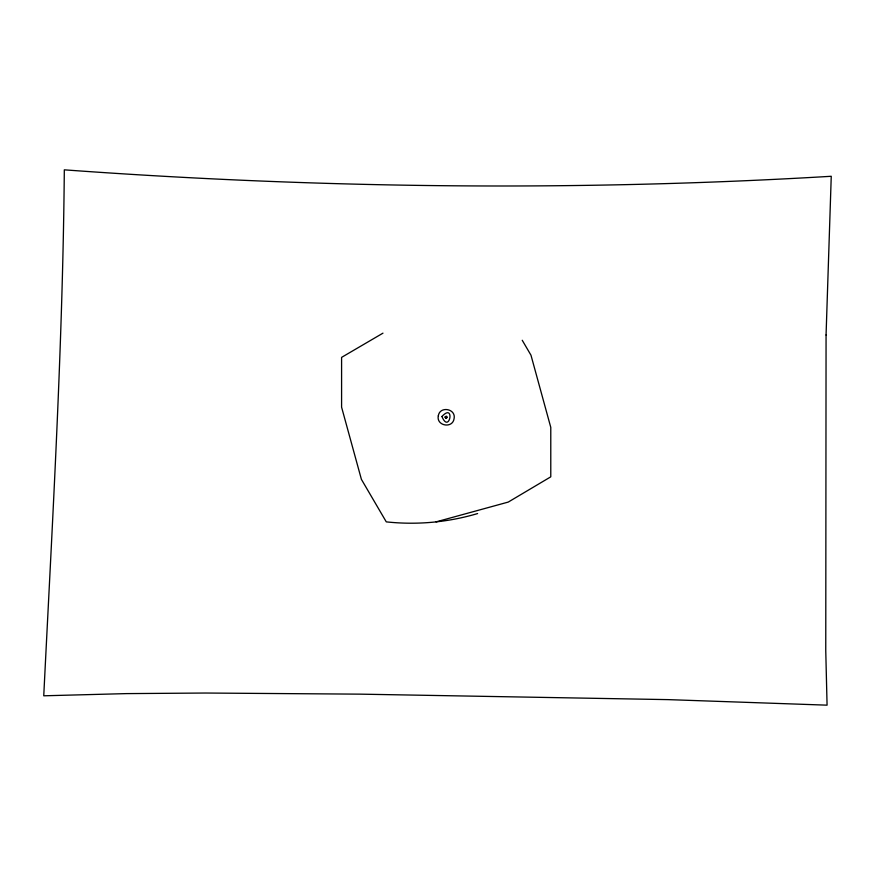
<?xml version="1.0" encoding="UTF-8"?>
<svg xmlns="http://www.w3.org/2000/svg" width="875" height="875" viewBox="0 0 875 875"><rect width="100%" height="100%" fill="white"/><g stroke="black" fill="none" stroke-linecap="round" stroke-linejoin="round"><path stroke-width="1.31" d="M446.611 417.353L445.911 417.605M446.688 417.517L446.152 416.85M382.966 333.156L341.589 357.372L341.589 407.159L361.397 479.347L386.28 521.872A233.209 233.209 0 0 0 477.608 513.559M436.078 521.872L508.255 502.075L550.78 476.831L550.78 427.383L530.983 355.206L522.233 340.266M446.644 416.959L445.867 416.817L445.823 417.703M826.066 334.983L825.759 650.869L827.072 705.163L668.161 699.628L360.106 694.148L205.537 693.033L126.383 693.612L43.75 695.8C52.445 520.559 62.803 345.352 64.312 169.838C319.43 188.409 575.859 191.527 831.25 176.28L826.066 334.983M438.309 415.855C436.1 425.906 452.616 428.892 454.07 418.698C456.28 408.647 439.753 405.661 438.309 415.855M441.93 416.5C449.487 434.711 455.383 402.106 441.93 416.5M445.036 417.069C446.83 421.4 448.241 413.634 445.036 417.069"/></g></svg>
